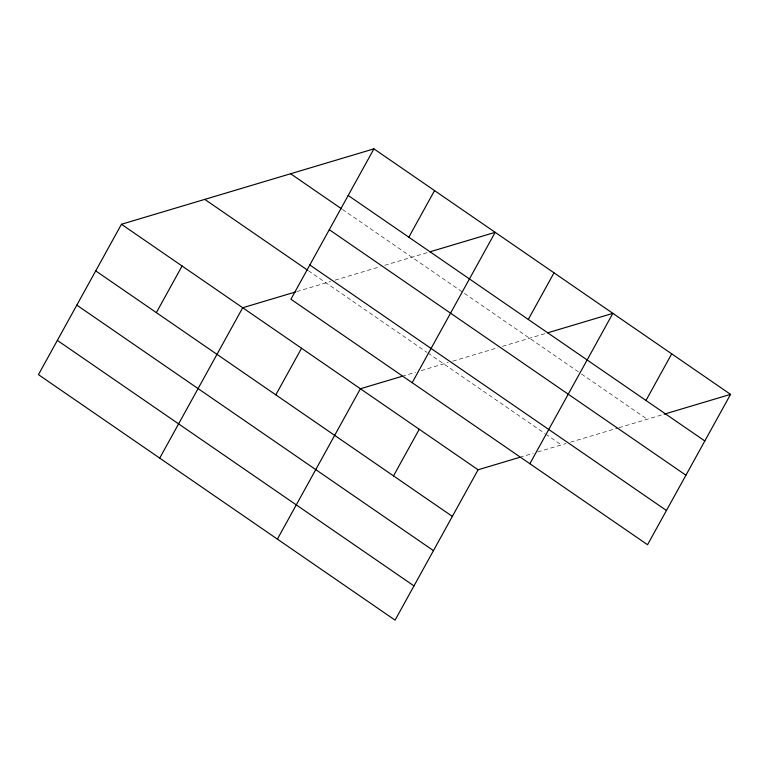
<?xml version="1.0" encoding="UTF-8"?>
<svg xmlns="http://www.w3.org/2000/svg" width="769" height="769" viewBox="0 0 769 769"><rect width="100%" height="100%" fill="white"/><g stroke="black" fill="none" stroke-linecap="round" stroke-linejoin="round"><path stroke-width="0.58" stroke-dasharray="3.85 2.88" d="M296.747 291.605L330.545 281.512M335.063 280.156L380.242 266.66M384.76 265.315L427.622 252.511M402.052 376.32L415.568 372.283M421.191 370.6L448.231 362.526M452.749 361.18L497.928 347.684M502.445 346.329L545.308 333.525M519.738 457.334L533.253 453.297M537.752 451.951L565.917 443.54M570.435 442.194L617.872 428.025M618.997 427.689L662.993 414.539M342.436 209.418L580.547 373.34M581.527 374.013L647.238 419.249M308.417 270.736L427.035 352.394M428.016 353.077L544.721 433.418M545.702 434.091L561.399 444.895"/><path stroke-width="1.15" d="M373.926 148.859L290.913 299.218L647.546 544.731L730.55 394.362L373.926 148.859L121.454 224.269L38.45 374.638L395.074 620.141L478.087 469.782L519.738 457.334M156.357 312.618L182.08 266.007M159.702 458.113L242.706 307.744L295.623 291.941M275.821 394.862L301.554 348.251M408.82 237.198L434.552 190.587M277.388 539.127L360.392 388.758L402.052 376.32M412.174 382.693L495.178 232.325L429.881 251.838M393.507 475.886L419.24 429.275M528.293 319.443L554.016 272.832M529.86 463.707L612.864 313.348L547.566 332.852M645.979 400.466L671.702 353.855M664.128 414.203L730.55 394.362M348.194 195.461L704.817 440.973M290.605 173.746L341.455 208.745M329.295 229.7L685.919 475.213M309.82 264.978L666.444 510.491M204.765 199.382L307.446 270.063M121.454 224.269L478.087 469.782M95.721 270.88L452.355 516.393M76.823 305.12L433.447 550.633M57.348 340.398L413.982 585.911"/></g></svg>
